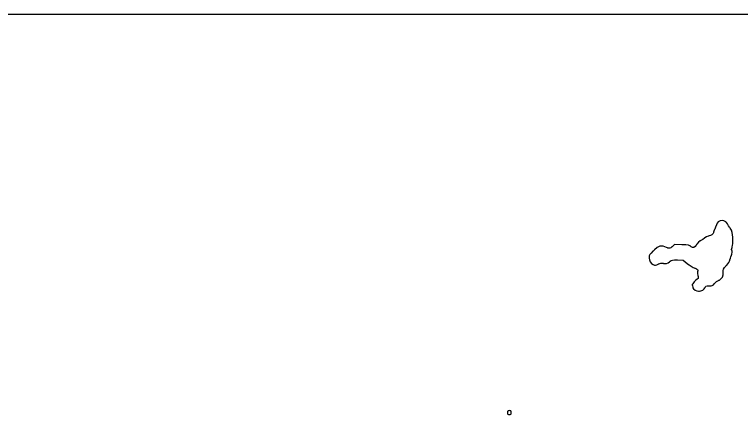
# Model space of a CAD drawing. Extents: x 0 to 24000, y 0 to 24000.
# Drawn here: x 8164 to 12423, y 21643 to 24000 of the extents above; entities that cross this region are included whole.
import ezdxf

# ---------------------------------------------------------------- set-up
doc = ezdxf.new("R2010")
doc.units = 0
doc.layers.add('01A-WaterbodyTidal', color=7, linetype='Continuous')
doc.layers.add('01B-LandmassTidal', color=7, linetype='Continuous')

msp = doc.modelspace()

# ---------------------------------------------------------------- linework, layer by layer
at = {"layer": '01A-WaterbodyTidal'}
msp.add_lwpolyline([(0, 0), (24000, 0), (24000, 24000), (0, 24000)], close=True, dxfattribs=at)
at = {"layer": '01B-LandmassTidal'}
for points in [[(12288.9, 22784.7), (12287.6, 22783.7), (12281.1, 22775.6), (12276.7, 22766.1), (12276.4, 22764.4), (12276, 22762.7), (12272.2, 22752.2), (12267.2, 22741.8), (12266.2, 22740.1), (12265.2, 22738.4), (12261, 22729.7), (12258.8, 22723.6), (12258.8, 22721.6), (12258.8, 22720), (12256.7, 22715), (12250.8, 22708.9), (12242.1, 22704), (12233.7, 22701.4), (12230.9, 22700.9), (12229, 22700.5), (12218.1, 22696.3), (12208.7, 22690.4), (12207.4, 22689.1), (12206.1, 22687.8), (12196.7, 22680.9), (12185.8, 22674.7), (12183.9, 22673.8), (12181.4, 22672.8), (12170.8, 22665.3), (12161.9, 22653.9), (12160.3, 22651.1), (12158.6, 22648), (12152.4, 22639.2), (12144.5, 22633.5), (12136.3, 22633.7), (12129.4, 22637.9), (12127.4, 22639.7), (12126, 22641), (12121.1, 22644.4), (12112.4, 22647.1), (12098, 22648.6), (12080.4, 22649.3), (12074.5, 22649.5), (12031, 22650.7), (12016.9, 22638.5), (12015, 22636.8), (12009, 22632), (12003.4, 22629), (11998, 22629), (11992.7, 22630.8), (11991, 22631.5), (11984.5, 22634), (11964.6, 22640.8), (11946, 22641.9), (11929.2, 22633.7), (11913, 22619.9), (11907.9, 22615), (11904.4, 22611.7), (11894.3, 22601.4), (11886.6, 22592), (11883.2, 22584.1), (11882.4, 22577.6), (11882.4, 22575.4), (11882.4, 22572.1), (11884.1, 22562.3), (11888.7, 22550.4), (11895.8, 22540.7), (11902.3, 22535.4), (11904.8, 22534.2), (11906.8, 22533.3), (11913.1, 22531.1), (11920, 22530.4), (11927.4, 22532.4), (11934.9, 22536), (11937.3, 22537.4), (11939.9, 22538.7), (11950.7, 22542.2), (11961.4, 22541.6), (11963.9, 22540.9), (11966.5, 22540.2), (11974.6, 22539), (11984.1, 22540), (11993.4, 22544.3), (12001.5, 22550.1), (12003.9, 22552.3), (12005.7, 22553.7), (12011.2, 22557.6), (12018.9, 22560.4), (12030.3, 22561.3), (12044.1, 22561.1), (12048.6, 22560.9), (12081.2, 22559.3), (12105.1, 22539.3), (12107.8, 22537.2), (12116.1, 22531.3), (12128.1, 22523.5), (12139.7, 22517), (12146.9, 22513.6), (12149.4, 22512.7), (12152.1, 22511.7), (12160.2, 22508.5), (12165.8, 22505), (12167.5, 22500.7), (12167, 22495.8), (12166.6, 22494.3), (12166.2, 22492.8), (12166.1, 22482.2), (12167.7, 22470.5), (12168.2, 22468.4), (12168.8, 22466.4), (12170.3, 22460.5), (12170.7, 22455.5), (12169.2, 22452.2), (12166.8, 22450.1), (12165.8, 22449.6), (12163.1, 22448), (12155.7, 22441.9), (12145.4, 22431.6), (12137.7, 22421.6), (12134.9, 22416.4), (12135.3, 22415.1), (12135.5, 22414.5), (12136.9, 22408.7), (12138.5, 22401.3), (12138.8, 22399.8), (12139.3, 22397.4), (12143.3, 22391.1), (12151.6, 22383.8), (12162.5, 22378.9), (12171.5, 22377), (12174.5, 22377), (12177.4, 22377), (12186.1, 22378.9), (12197, 22383.7), (12205.6, 22390.6), (12209.6, 22396.4), (12210.1, 22398.6), (12210.5, 22400), (12212.1, 22403.9), (12215.5, 22406.9), (12222.1, 22408.1), (12230.5, 22408.4), (12233.3, 22408.4), (12236.2, 22408.4), (12245, 22408.8), (12252.7, 22410.5), (12258.8, 22414.7), (12263.9, 22420.2), (12265.4, 22422.1), (12267, 22424), (12277.6, 22433.4), (12289.2, 22440.9), (12291.3, 22441.7), (12294.6, 22443.1), (12303.5, 22449.3), (12311.9, 22460.1), (12316.3, 22473.6), (12316.9, 22485.6), (12316.4, 22489.5), (12316.2, 22492.1), (12315.9, 22499.6), (12317.8, 22507.3), (12323.6, 22515.7), (12332, 22524.9), (12334.8, 22528), (12336.9, 22530.3), (12343, 22537.4), (12349.5, 22546.4), (12354, 22554.2), (12355.8, 22558.6), (12356, 22560.1), (12356.2, 22561.5), (12358.3, 22570.3), (12360.9, 22579.1), (12361.5, 22580.5), (12362.8, 22583.9), (12366.3, 22594.5), (12368.9, 22605.8), (12369.2, 22613.7), (12367.8, 22617.1), (12367, 22617.4), (12366.5, 22617.6), (12365.3, 22619.1), (12365.2, 22622.6), (12366.4, 22628.3), (12368.2, 22634.2), (12368.9, 22636.2), (12369.8, 22638.6), (12371.8, 22646.1), (12373.4, 22657.4), (12373.8, 22671.2), (12373.5, 22684.3), (12373.2, 22688.7), (12373, 22693.7), (12371.9, 22708.6), (12369.2, 22722.6), (12364.3, 22735.1), (12357.8, 22746.8), (12355.6, 22750.6), (12353.9, 22753.5), (12348.5, 22761.7), (12341.4, 22771.8), (12335, 22780.1), (12331.4, 22784.1), (12330.1, 22785.1), (12327.9, 22786.9), (12320.2, 22790.6), (12309.5, 22792.3), (12298.9, 22790.4), (12291.2, 22786.5)], [(11058, 21676.1), (11056.7, 21675.8), (11052.8, 21672.5), (11051.9, 21666.2), (11052.1, 21664.3), (11052.2, 21663), (11053, 21659.2), (11054.9, 21656), (11058.2, 21654.3), (11061.8, 21653.7), (11063.1, 21653.7), (11064.3, 21653.7), (11068, 21654.3), (11071.2, 21655.9), (11073.1, 21659), (11073.9, 21662.7), (11074, 21663.9), (11074.2, 21665.7), (11073.7, 21670.9), (11071, 21675.1), (11065.8, 21676.9), (11059.9, 21676.5)]]:
    msp.add_lwpolyline(points, close=True, dxfattribs=at)

doc.saveas('drawing.dxf')
